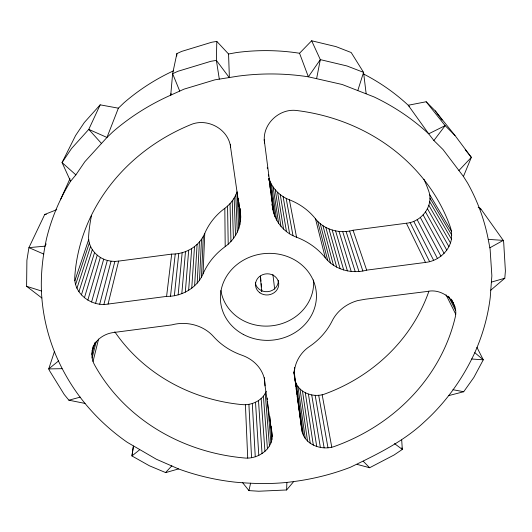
<?xml version="1.0" encoding="UTF-8"?>
<svg xmlns="http://www.w3.org/2000/svg" width="532" height="532" viewBox="0 0 532 532"><rect width="100%" height="100%" fill="white"/><g stroke="black" fill="none" stroke-linecap="round" stroke-linejoin="round"><path stroke-width="0.8" d="M363.835 74.134A204.288 188.88 -5.9 0 1 408.23 105.25L428.686 133.818L433.886 140.521L443.036 149.559L463.439 176.471L467.588 183.048A225.408 204.587 -6 0 1 488.243 239.36L490.092 249.003L491.867 275.756L490.238 297.468A225.408 204.587 -6 0 1 474.797 352.669C462.734 378.797 445.663 402.611 424.297 421.942C403.03 441.959 376.363 454.661 350.355 467.282A225.408 204.587 -6 0 1 293.697 481.56C274.326 484.306 254.675 483.907 235.23 482.158A225.408 204.587 -6 0 1 178.533 468.918L156.395 459.249L127.234 442.292A225.408 204.587 -6 0 1 85.02 403.416C72.837 388.586 62.982 371.961 55.481 354.305A225.408 204.587 -6 0 1 41.848 297.987L26.6 286.309L26.899 260.334L28.914 247.639L44.741 214.436L56.764 209.675M41.848 297.987C40.259 278.043 42.307 258.106 46.543 238.602A225.408 204.587 -6 0 1 70.59 181.259L75.877 174.875L84.854 161.715L106.965 137.449L113.063 131.63A225.408 204.587 -6 0 1 170.732 95.155L183.992 89.157L214.875 79.84L238.15 76.136A225.408 204.587 -6 0 1 308.367 76.814L342.229 84.508L374.043 96.93A225.408 204.587 -6 0 1 428.686 133.818L445.151 125.645L454.993 135.48L471.339 157.346L463.439 176.471M171.051 93.572L170.732 95.155L172.627 73.695L176.877 53.599L181.678 51.398L211.763 42.234L216.803 41.403L216.378 60.395L219.31 79.115M242.605 482.664L248.936 490.61L258.745 491.229L286.628 489.972L286.868 482.524M203.058 273.874L204.767 233.395A63.654 58.66 -5.9 0 1 224.823 208.318C230.423 204.168 234.778 198.37 237.059 191.773L238.735 228.594C236.201 235.802 231.367 242.113 225.202 246.609A70.184 63.448 -6 0 0 203.058 273.874C197.033 288.012 181.671 296.59 166.589 296.391L108.062 304.065C91.963 307.004 73.689 294.083 74.779 276.919A192.744 174.729 -6 0 1 190.469 124.787C207.134 117.386 228.813 129.116 230.622 147.524L239.107 206.263C241.322 213.512 241.202 221.425 238.735 228.594M201.442 277.139L203.304 236.407L204.767 233.395M199.48 280.231L201.522 239.254L203.304 236.407M197.192 283.117L199.453 241.914L201.522 239.254M194.612 285.777L197.106 244.368L199.453 241.914M176.724 56.026L176.877 53.599M191.746 288.184L194.513 246.582L197.106 244.368M188.641 290.312L191.693 248.544L194.513 246.582M268.913 178.293C271.945 188.129 279.825 196.115 289.375 199.793A63.654 58.66 -5.9 0 1 315.489 218.805C324.161 229.864 339.729 234.027 353.055 230.243L406.368 223.227C421.391 222.05 434.079 205.884 428.732 191.108A174.715 161.389 -5.9 0 0 423.911 179.198M185.316 292.148L188.674 250.226L191.693 248.544M490.75 290.213L504.795 278.243L505.4 271.001L503.698 242.499L503.259 240.384L480.463 208.364L478.195 207.54M451.462 239.054L451.469 231.254L450.498 227.51A192.744 174.729 -6 0 0 297.275 110.59C279.273 107.77 261.392 124.781 264.63 143.015L272.258 201.887C271.619 217.355 282.126 232.012 296.55 237.219A70.184 63.448 -6 0 1 325.305 257.82C334.934 269.89 352.051 274.233 366.674 270.143L425.507 262.422C437.916 261.132 449.327 251.556 451.462 239.054L429.703 201.734M181.804 293.664L185.488 251.623L188.674 250.226M178.14 294.861L182.163 252.72L185.488 251.623M301.717 429.371L295.573 381.903C291.31 368.543 298.326 353.787 309.717 346.359A70.184 63.448 -6 0 0 332.161 320.916A38.257 33.622 -14.8 0 1 357.843 300.553L365.444 299.203L427.342 291.443C442.451 288.005 459.542 301.804 455.106 317.764A192.744 174.729 -6 0 1 335.453 446.082C322.345 451.429 303.446 444.752 301.717 429.371L297.681 400.024M264.397 377.647L265.062 385.873L271.905 433.234C274.412 448.496 257.854 459.801 243.882 457.932A192.744 174.729 -6 0 1 94.53 364.846C91.085 358.854 91.311 351.572 93.592 345.215M174.356 295.719L178.739 253.505L182.163 252.72M170.499 296.231L175.241 253.97L178.739 253.505M166.589 296.391L171.696 254.116L175.241 253.97M133.392 446.129L131.956 455.951L149.359 465.759L165.685 472.602L178.533 468.918M133.412 446.208L131.956 455.951L139.663 449.753M316.633 78.49L320.324 59.624L311.652 40.771L299.543 53.253A204.288 188.88 -5.9 0 0 236.427 52.568L228.56 54.005L216.803 41.403M248.936 490.61L250.585 483.176M108.062 304.065L118.636 261.099L171.696 254.116M93.02 361.481L98.573 339.07M92.103 357.969L96.305 341.245M92.162 350.821L95.128 342.508M103.906 304.417L114.872 261.412L118.636 261.099M93.14 347.363L93.546 345.767M91.817 354.385L94.676 343.107M99.71 304.178L111.068 261.185L114.872 261.412M95.567 303.373L107.318 260.427C96.598 257.628 87.813 247.333 88.638 235.975A174.715 161.389 -5.9 0 1 91.537 215.367M91.577 302.003L103.707 259.157M87.833 300.108L100.329 257.402M84.422 297.727L97.25 255.194M81.423 294.914L94.55 252.587M78.916 291.736L92.295 249.648M357.83 90.46L363.562 72.365L351.193 52.528L336.005 46.623L311.652 40.771M76.954 288.258L90.54 246.442M54.437 351.566L48.731 368.915L49.503 370.658L64.219 394.491L68.894 400.197L85.02 403.416M75.591 284.573L89.323 243.038M74.859 280.763L88.684 239.52M173.645 70.763A204.288 188.88 -5.9 0 0 123.876 102.882L118.37 108.176L106.965 137.449L88.778 129.382L71.547 148.488L62.058 162.579L70.59 181.259M46.124 243.882L45.134 246.15L28.914 247.639L43.817 254.103M60.435 199.799L69.985 178.666M118.37 108.176L100.169 104.844L88.778 129.382L101.479 143.467M114.806 331.795A174.715 161.389 -5.9 0 0 241.914 404.599C251.629 405.57 262.356 400.689 266.253 391.386M448.828 395.569L463.698 391.738L473.879 377.407L483.275 359.812L476.931 347.329M94.729 344.098C98.832 337.361 106.353 333.298 114.081 332.447L171.836 324.886C186.4 320.929 203.211 325.079 213.412 336.437A70.184 63.448 -6 0 0 241.867 355.21A37.506 32.538 -1.8 0 1 263.659 376.27L264.497 379.429L265.062 385.873M433.886 140.521L445.151 125.645L426.152 101.758L408.23 105.25L409.321 106.334M286.628 489.972L293.697 481.56M100.169 104.844L84.329 122.486L75.591 135.507L62.058 162.579L75.877 174.875M165.565 472.556L171.876 465.773M458.923 170.513L471.339 157.346L465.207 149.672M58.613 360.902L48.731 368.915L62.005 368.683M489.839 247.806L503.259 240.384L488.243 239.36M357.105 464.376L369.634 467.741L394.092 454.98L402.318 449.42L401.7 440.037M294.941 379.522C297.408 392.822 313.867 398.481 325.518 393.733A174.715 161.389 -5.9 0 0 428.852 291.41M491.375 282.106L504.795 278.243M68.894 400.197L80.232 397.131M44.741 214.436L46.344 214.482M471.611 359.007L483.275 359.812L474.797 352.669M452.965 389.703L463.698 391.738M107.318 260.427L111.068 261.185M26.6 286.309L41.403 290.984M394.518 443.622L402.318 449.42L401.846 447.844M426.152 101.758L435.243 110.869L454.993 135.48M363.19 461.191L369.634 467.741M435.243 110.869L442.092 120.019M429.643 194.559L451.469 231.254M429.969 198.13L451.788 235.131M428.865 205.299L450.491 242.925M427.462 208.737L448.915 246.655M425.54 211.955L446.76 250.16M423.146 214.895L444.094 253.345M420.34 217.475L440.968 256.151M417.174 219.643L437.457 258.512M413.743 221.345L433.653 260.367M451.734 299.862L453.61 303.572M450.976 298.997L454.913 306.931M448.556 296.251L449.294 297.721M448.928 297.202L455.598 310.475M410.112 222.556L429.637 261.684M446.042 294.821L455.665 314.113M406.368 223.227L425.507 262.422M179.73 91.085L172.627 73.695L177.881 71.301L210.852 61.306L216.378 60.395L229.385 77.732L228.56 54.005M299.543 53.253L308.367 76.814L320.324 59.624L346.964 65.961L363.562 72.365L366.136 93.632M353.055 230.243L366.674 270.143M349.584 231.028L362.844 270.994M346.073 231.487L358.967 271.5M342.688 231.606L355.236 271.639M339.03 231.413L351.206 271.44M335.572 230.888L347.396 270.881M332.201 230.043L343.685 269.97M328.949 228.88L340.101 268.713M325.843 227.417L336.683 267.13M322.917 225.654L333.464 265.229M320.197 223.62L330.478 263.027M317.717 221.332L327.745 260.554M315.489 218.805L325.305 257.82M480.463 208.364L480.748 209.675M289.375 199.793L296.55 237.219M286.15 198.363L292.992 235.669M322.159 394.731L331.769 447.159M318.688 395.269L327.965 447.745M283.097 196.627L289.621 233.787M315.183 395.343L324.134 447.838M280.238 194.599L286.469 231.586M311.732 394.95L320.357 447.425M277.604 192.305L283.563 229.099M308.414 394.092L316.726 446.521M275.23 189.771L280.943 226.339M305.308 392.796L313.328 445.144M273.122 187.005L278.628 223.34M302.482 391.087L310.242 443.322M271.32 184.045L276.64 220.115M264.151 139.73L264.63 143.015M300.008 389.005L307.543 441.108M269.83 180.913L274.997 216.71M268.354 174.549L268.587 176.152M268.926 178.566L269.272 180.98M269.505 182.589L270.309 188.215M270.535 189.824L272.258 201.887M268.906 179.251L269.139 180.867M269.485 183.287L269.711 184.903M269.943 186.519L270.289 188.94M270.515 190.549L270.861 192.97M271.087 194.586L273.734 213.146M272.118 204.082L272.351 205.704M297.94 386.598L305.288 438.541M272.151 204.554L272.843 209.468M294.442 367.373L294.668 369.009M296.337 383.918L303.539 435.681M294.116 370.777L294.342 372.413M294.103 371.283L295.573 381.903M295.573 383.492L302.342 432.602M294.795 378.757L293.897 372.254L294.123 373.91M294.994 380.453L295.213 382.089M295.553 384.53L295.779 386.166M296.111 388.606L296.337 390.235M296.563 391.871L296.896 394.312M297.122 395.948L297.454 398.388M294.442 376.37L294.655 378.013M272.896 274.445L274.658 289.115M260.58 277.046L260.959 281.169M261.185 283.642L261.485 286.941M261.704 289.415L261.857 291.064M260.288 276.095L261.697 291.642M271.327 426.624L272.178 436.513M269.877 416.629L271.845 439.791M267.197 398.036L267.33 399.665M267.47 401.301L270.928 442.99M265.242 393.527L269.445 446.042M263.413 396.167L267.436 448.868M261.146 398.541L264.949 451.409M258.492 400.583L262.043 453.597M255.526 402.259L258.791 455.392M252.308 403.515L255.26 456.749M240.364 210.818L240.71 217.342M239.959 208.325L240.038 209.967M239.779 208.092L240.451 221.265M238.908 202.2L239.107 206.263M248.91 404.34L251.543 457.633M238.489 198.409L238.615 200.897M238.695 202.559L239.786 224.976M245.418 404.706L247.719 458.032M235.776 194.978L237.312 232.092M234.16 198.05L235.53 235.43M230.516 144.285L230.622 147.524M232.238 200.943L233.402 238.575M267.323 167.307L267.363 168.704M230.03 203.63L230.955 241.508M227.55 206.097L228.215 244.195M224.823 208.318L225.202 246.609M278.309 280.424A11.551 10.52 -6 0 1 267.835 291.662A11.551 10.52 -6 0 1 255.34 282.745M313.561 279.952A46.676 42.447 -6 0 1 271.925 325.79A46.676 42.447 -6 0 1 220.88 290.512M243.257 334.395A48.08 43.458 -6 0 0 316.434 297.149A48.08 43.458 -6 0 0 245.551 259.037A48.08 43.458 -6 0 0 243.257 334.395M259.935 292.846A11.638 10.58 -6 0 0 278.628 285.697A11.638 10.58 -6 0 0 262.801 274.638A11.638 10.58 -6 0 0 259.935 292.846"/></g></svg>
